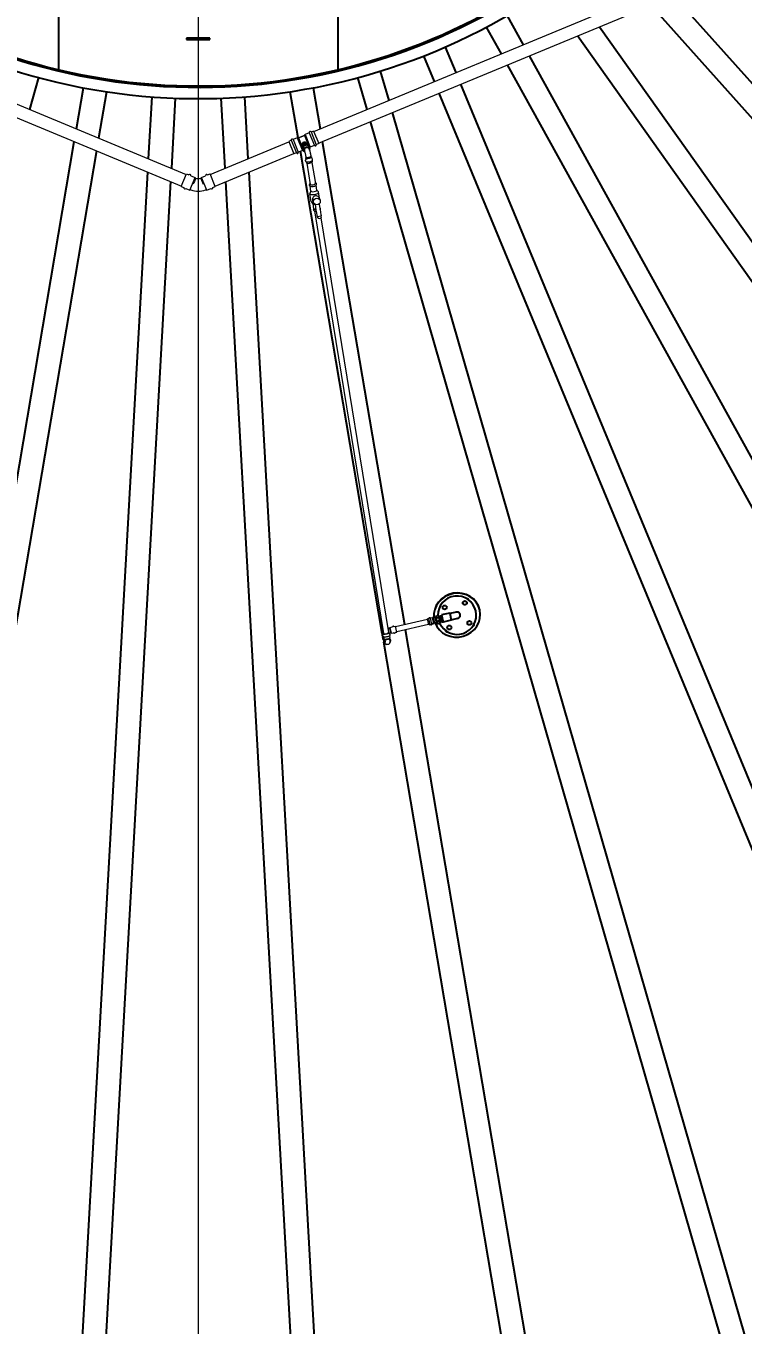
# Model space of a CAD drawing. Header units: millimetres. Extents: x 0 to 118900, y 0 to 84100.
# Drawn here: x 24197 to 27280, y 10850 to 16437 of the extents above; entities that cross this region are included whole.
import ezdxf

# ---------------------------------------------------------------- set-up
doc = ezdxf.new("R2010")
doc.units = ezdxf.units.MM
doc.header["$LTSCALE"] = 100
doc.linetypes.add('CHAIN', pattern=[0.3543, 0.2362, -0.0295, 0.0591, -0.0295])
doc.layers.add('4003-AREA-04.1_F-Foundation', color=7, linetype='Continuous', lineweight=25, true_color=0xadadad)
doc.layers.add('P_Anti-Foam (AF)', color=6, linetype='Continuous', lineweight=18, true_color=0xff00ff)
for name, color, linetype, lineweight in [('4003-AREA-04.1_T-Tank', 7, 'Continuous', 25), ('Center Mark', 7, 'Continuous', 18), ('Dimension', 7, 'Continuous', 18), ('Visible', 7, 'Continuous', 25)]:
    doc.layers.add(name, color=color, linetype=linetype, lineweight=lineweight)
doc.styles.add('Title', font='arial.ttf')
doc.dimstyles.new('Default - Method 2b', dxfattribs={"dimscale": 100, "dimtxt": 3, "dimasz": 2.5, "dimexe": 3, "dimexo": 0.5, "dimgap": 0.7, "dimtad": 0, "dimtoh": 1, "dimdec": 1, "dimrnd": 1e-08, "dimtxsty": 'Title', "dimcen": 0.09, "dimdle": 10, "dimclrd": 256, "dimclre": 256, "dimclrt": 7, "dimadec": 0, "dimazin": 2, "dimtfac": 0.833333, "dimtdec": 1, "dimtmove": 0, "dimatfit": 3, "dimfxl": 1, "dimtolj": 1, "dimlwd": -1, "dimlwe": -1, "dimarcsym": 0})

# ---------------------------------------------------------------- blocks, each defined once
blk = doc.blocks.new('*D26')
at = {"layer": 'Defpoints', "color": 0, "transparency": 16777216}
for p in [(24937.9, 18779.6), (55187.9, 18779.6), (55187.9, 4279.6)]:
    blk.add_point(p, dxfattribs=at)
at = {"layer": 'Dimension', "transparency": 16777216}
for p, q in [((24937.9, 18729.6), (24937.9, 3979.6)), ((55187.9, 18729.6), (55187.9, 3979.6)), ((25187.9, 4279.6), (54937.9, 4279.6))]:
    blk.add_line(p, q, dxfattribs=at)
for points in [[(25187.9, 4321.3), (25187.9, 4237.9), (24937.9, 4279.6)], [(54937.9, 4321.3), (54937.9, 4237.9), (55187.9, 4279.6)]]:
    blk.add_solid(points, dxfattribs=at)
at = {"layer": 'Dimension', "color": 7, "transparency": 16777216, "insert": (39499, 4349.6), "char_height": 300, "attachment_point": 7, "style": 'Title'}
blk.add_mtext('\\A1;30250', dxfattribs=at)

msp = doc.modelspace()

# ---------------------------------------------------------------- linework, layer by layer
at = {"layer": '4003-AREA-04.1_F-Foundation'}
msp.add_circle((24937.91, 18779.59), 12250, dxfattribs=at)
at = {"layer": '4003-AREA-04.1_T-Tank'}
msp.add_circle((24937.91, 18779.59), 11950, dxfattribs=at)
at = {"layer": 'Center Mark', "linetype": 'CHAIN', "ltscale": 23.990969}
msp.add_line((24937.91, 31825.59), (24937.91, 5733.59), dxfattribs=at)
at = {"layer": 'P_Anti-Foam (AF)'}
for p, q in [((22867.12, 16635.87), (24886.34, 15799.48)), ((25434.72, 15983.9), (27008.71, 16635.87)), ((22846.45, 16585.98), (24865.68, 15749.59)), ((25455.38, 15934.01), (27029.37, 16585.98)), ((25422.74, 15981.97), (25445.55, 15926.91)), ((25433.83, 15986.03), (25423.4, 15981.7)), ((25433.83, 15986.03), (25456.26, 15931.89)), ((24989.48, 15799.48), (25327.55, 15939.51)), ((25337.1, 15945.96), (25326.66, 15941.64)), ((25326.66, 15941.64), (25349.09, 15887.5)), ((25337.38, 15946.61), (25360.18, 15891.55)), ((25345.32, 15949.9), (25368.13, 15894.84)), ((25363.62, 15956.94), (25345.97, 15949.63)), ((25363.62, 15956.94), (25386.05, 15902.8)), ((25368.2, 15956.35), (25363.62, 15956.94)), ((25394.06, 15967.06), (25368.2, 15956.35)), ((25368.2, 15956.35), (25394.06, 15967.06)), ((25368.2, 15956.35), (25383.18, 15920.17)), ((25394.06, 15967.06), (25396.88, 15970.72)), ((25394.06, 15967.06), (25409.05, 15930.89)), ((25414.53, 15978.03), (25396.88, 15970.72)), ((25396.88, 15970.72), (25419.31, 15916.58)), ((25414.8, 15978.68), (25437.6, 15923.62)), ((25456.26, 15931.89), (25445.82, 15927.56)), ((25010.14, 15749.59), (25348.21, 15889.62)), ((25359.53, 15891.82), (25349.09, 15887.5)), ((25386.05, 15902.8), (25368.4, 15895.49)), ((25387.64, 15904.88), (25386.05, 15902.8)), ((25387.45, 15913), (25387.52, 15912.83)), ((25391.39, 15903.49), (25392.59, 15900.58)), ((25399.13, 15871.02), (25400.53, 15862.46)), ((25400.33, 15874.74), (25399.23, 15871.86)), ((25411.1, 15922.8), (25411.17, 15922.63)), ((25415.04, 15913.28), (25416.25, 15910.38)), ((25416.71, 15916.92), (25419.31, 15916.58)), ((25436.95, 15923.89), (25419.31, 15916.58)), ((25422.03, 15878.34), (25424.04, 15875.9)), ((25424.4, 15875.14), (25425.8, 15866.58)), ((25401.88, 15854.15), (25402.62, 15849.62)), ((25404.75, 15847.75), (25419.66, 15756.28)), ((25426.46, 15851.29), (25441.38, 15759.82)), ((25427.15, 15858.27), (25427.89, 15853.74)), ((24864.8, 15747.46), (24887.22, 15801.6)), ((24887.22, 15801.6), (24897.66, 15797.28)), ((24901.75, 15732.16), (24924.18, 15786.3)), ((24906.53, 15793.61), (24924.18, 15786.3)), ((24926.66, 15782.96), (24924.18, 15786.3)), ((24949.16, 15782.96), (24951.64, 15786.3)), ((24951.64, 15786.3), (24969.29, 15793.61)), ((24974.07, 15732.16), (24951.64, 15786.3)), ((24978.16, 15797.28), (24988.6, 15801.6)), ((25011.02, 15747.46), (24988.6, 15801.6)), ((24864.8, 15747.46), (24875.24, 15743.14)), ((24884.11, 15739.47), (24901.75, 15732.16)), ((24906.36, 15732.83), (24901.75, 15732.16)), ((24969.47, 15732.83), (24974.07, 15732.16)), ((24974.07, 15732.16), (24991.71, 15739.47)), ((25000.58, 15743.14), (25011.02, 15747.46)), ((25419.84, 15748.5), (25417.16, 15750.58)), ((25423.51, 15682.98), (25418.03, 15716.56)), ((25422.56, 15728.25), (25418.22, 15717.91)), ((25422.63, 15727.82), (25419.18, 15749.02)), ((25443.68, 15752.39), (25445.56, 15755.21)), ((25447.6, 15731.89), (25444.15, 15753.09)), ((25447.53, 15732.32), (25454.93, 15723.9)), ((25460.73, 15690.83), (25455.54, 15722.68)), ((25431.85, 15672.96), (25424.11, 15681.76)), ((25429.66, 15687.45), (25433.87, 15677.27)), ((25435, 15651.94), (25431.51, 15673.34)), ((25434.9, 15652.57), (25433.48, 15650.45)), ((25457.37, 15698.93), (25461.59, 15688.75)), ((25460.24, 15656.36), (25461.89, 15655.08)), ((25438.2, 15642.57), (25734.26, 13826.63)), ((25451.07, 15616.73), (25451.53, 15613.94)), ((25465.62, 15620.46), (25451.9, 15617.85)), ((25457.19, 15610.22), (25463.06, 15611.34)), ((25465.41, 15612.42), (25755.97, 13830.17)), ((25467.2, 15616.92), (25466.75, 15619.71)), ((25779.59, 13856.23), (25785.73, 13857.63)), ((25791.43, 13832.68), (25785.73, 13857.63)), ((25786.13, 13855.88), (25923.51, 13887.24)), ((25791.02, 13834.43), (25928.4, 13865.79)), ((25929.25, 13890.4), (25923.11, 13889)), ((25928.8, 13864.04), (25923.11, 13889)), ((25934.95, 13865.44), (25929.25, 13890.4)), ((25934.95, 13865.44), (25935.92, 13864.39)), ((25936.56, 13892.07), (25935.58, 13893.12)), ((25945.79, 13894.17), (25936.56, 13892.07)), ((25942.26, 13867.11), (25936.56, 13892.07)), ((25942.26, 13867.11), (25941.84, 13865.74)), ((25951.49, 13869.22), (25945.79, 13894.17)), ((25949.95, 13893.28), (25955.77, 13894.61)), ((25954.85, 13871.83), (25949.95, 13893.28)), ((25954.85, 13871.83), (25951.49, 13869.22)), ((25954.85, 13871.83), (25960.66, 13873.16)), ((25955.77, 13894.61), (25960.66, 13873.16)), ((25957.68, 13894.02), (25955.77, 13894.61)), ((25970.09, 13903.64), (25957.55, 13900.78)), ((25957.68, 13894.02), (25959.02, 13894.32)), ((25957.68, 13894.02), (25962.13, 13874.52)), ((25962.13, 13874.52), (25960.66, 13873.16)), ((25962.13, 13874.52), (25963.47, 13874.82)), ((25964.95, 13868.37), (25977.49, 13871.23)), ((25971.24, 13901.47), (25970.09, 13903.63)), ((25975.14, 13902.36), (25971.24, 13901.47)), ((25971.24, 13901.47), (25977.58, 13873.69)), ((25975.14, 13902.36), (25981.48, 13874.58)), ((25976.13, 13901.53), (25975.37, 13901.36)), ((25982.01, 13875.75), (25976.13, 13901.53)), ((25977.71, 13900.54), (25976.13, 13901.53)), ((25977.58, 13873.69), (25977.49, 13871.24)), ((25981.48, 13874.58), (25977.58, 13873.69)), ((25979.66, 13900.98), (25977.71, 13900.54)), ((25983, 13877.33), (25977.71, 13900.54)), ((25978.97, 13904), (25983.84, 13905.12)), ((25982.01, 13875.75), (25981.25, 13875.58)), ((25983, 13877.33), (25982.01, 13875.75)), ((25984.95, 13877.78), (25983, 13877.33)), ((25984.4, 13903.57), (25984.2, 13903.53)), ((25985.64, 13874.76), (25990.52, 13875.87)), ((25990.35, 13877.5), (25990.16, 13877.45)), ((25732.48, 13826.34), (25733.44, 13820.48)), ((25734.79, 13812.17), (25735.97, 13804.95)), ((25738.61, 13801.4), (25736.33, 13804.18)), ((25757.75, 13830.46), (25758.7, 13824.6)), ((25759.85, 13804.85), (25761.14, 13808.23)), ((25760.06, 13816.29), (25761.24, 13809.07)), ((25760.33, 13849.92), (25763.3, 13852.51)), ((25763.3, 13852.51), (25772.27, 13854.56)), ((25769, 13827.56), (25763.3, 13852.51)), ((25765.49, 13828.52), (25769, 13827.56)), ((25769, 13827.56), (25777.97, 13829.6)), ((25785.28, 13831.27), (25791.43, 13832.68)), ((25738.13, 13788.45), (25737.45, 13791.45)), ((25763.09, 13794.15), (25762.4, 13797.15))]:
    msp.add_line(p, q, dxfattribs=at)
for centre, radius, start, end in [((25419.16, 15979.39), 4.42, 35.83332, 189.16668), ((25423.2, 15982.16), 0.5, 202.5, 292.5), ((25336.91, 15946.42), 0.5, 292.5, 22.5), ((25341.74, 15947.32), 4.42, 35.83332, 189.16668), ((25345.78, 15950.1), 0.5, 202.5, 292.5), ((25414.33, 15978.49), 0.5, 292.5, 22.5), ((25441.19, 15926.21), 4.42, 215.83332, 9.16668), ((25446.01, 15927.1), 0.5, 112.5, 202.5), ((25359.72, 15891.36), 0.5, 22.5, 112.5), ((25363.77, 15894.14), 4.42, 215.83332, 9.16668), ((25368.59, 15895.03), 0.5, 112.5, 202.5), ((25437.14, 15923.43), 0.5, 22.5, 112.5), ((24897.76, 15797.51), 0.25, 247.5, 325.68772), ((24901.81, 15794.75), 4.65, 349.31228, 145.68772), ((24906.63, 15793.84), 0.25, 169.31228, 247.5), ((24937.91, 15819.45), 38.18, 252.87018, 287.12982), ((24969.19, 15793.84), 0.25, 292.5, 10.68772), ((24974.01, 15794.75), 4.65, 34.31228, 190.68772), ((24978.06, 15797.51), 0.25, 214.31228, 292.5), ((24875.14, 15742.91), 0.25, 349.31228, 67.5), ((24879.96, 15742), 4.65, 169.31228, 325.68772), ((24884.01, 15739.24), 0.25, 67.5, 145.68772), ((24937.91, 15819.25), 92, 249.94096, 290.05904), ((24991.81, 15739.24), 0.25, 34.31228, 112.5), ((24995.86, 15742), 4.65, 214.31228, 10.68772), ((25000.68, 15742.91), 0.25, 112.5, 190.68772), ((25776.06, 13854.82), 3.59, 25.54022, 180.17945), ((25933.01, 13890.75), 3.5, 42.76409, 162.95558), ((25938.49, 13866.76), 3.5, 222.76409, 342.95558), ((25772.22, 13854.81), 0.25, 282.85983, 0.17945), ((25778.03, 13829.36), 0.25, 25.54022, 102.85983), ((25781.49, 13831.02), 3.59, 205.54022, 0.17945), ((25779.53, 13856.47), 0.25, 205.54022, 282.85983), ((25785.34, 13831.03), 0.25, 102.85983, 180.17945)]:
    msp.add_arc(centre, radius, start, end, dxfattribs=at)
for centre, major_axis, ratio, start_param, end_param in [((25397.09, 15923.17), (-11.83, -4.9), 0.9396926, 3.7341722, 5.6906057), ((25399.21, 15918.06), (12.29, 5.09), 0.9396926, 6.2040705, 9.5038928), ((25400.1, 15915.91), (11.83, 4.9), 0.9396926, 0.1899952, 2.9515974), ((25400.1, 15915.91), (-10.16, -4.21), 0.9396926, 3.6639041, 5.7608739), ((25401.41, 15912.75), (-11.83, -4.9), 0.9396926, 4.13268, 5.2920979), ((25404.42, 15905.48), (11.83, 4.9), 0.9396926, 5.6662951, 9.8753169), ((25411.77, 15873.08), (12.63, 2.06), 0.3339547, 2.9503093, 6.4744687), ((25415.26, 15851.68), (12.63, 2.06), 0.3339547, 3.1415927, 6.2831853), ((25430.42, 15758.65), (-11, -1.79), 0.3339547, 6.1189709, 9.5889924), ((25436.78, 15719.62), (-18.75, -3.06), 0.3339547, 6.0771789, 9.6307843), ((25431.56, 15751.69), (-12.49, -2.04), 0.3339547, 0.3018519, 2.8397408), ((25435.12, 15729.85), (-12.49, -2.04), 0.3339547, 0, 3.1415927), ((25443.51, 15693.19), (13.86, 5.74), 0.9396926, 0, 3.1415927), ((25442.26, 15686.04), (-18.75, -3.06), 0.3339547, 0, 1.0075925), ((25443.93, 15675.81), (-12.49, -2.04), 0.3339547, 0.2060064, 1.1067591), ((25447.49, 15653.97), (-12.49, -2.04), 0.3339547, 0, 1.3159018), ((25454.37, 15623.89), (-4.92, -0.9), 0.0806422, 6.2817787, 6.3573326), ((25452.05, 15616.92), (-0.924, -0.383), 0.9396926, 4.4947878, 6.0655841), ((25456.43, 15614.87), (-4.62, -1.91), 0.9396926, 6.0655841, 7.6363804), ((25462.31, 15615.99), (4.62, 1.91), 0.9396926, 4.4947878, 6.0655841), ((25465.77, 15619.53), (0.924, 0.383), 0.9396926, 6.0655841, 7.6363804), ((25745.11, 13828.4), (12.63, 2.06), 0.3339547, 2.6048425, 6.8199355), ((25744.45, 13818.27), (12.48, 2.85), 0.9423811, 2.4761428, 2.7305809), ((25745.11, 13828.4), (10.86, 1.77), 0.3339547, 3.1415927, 6.2831853), ((25748.6, 13807.01), (12.63, 2.06), 0.3339547, 3.1415927, 6.2831853), ((25750.61, 13791.3), (-12.48, -2.85), 0.9423811, 5.6153378, 7.3614738), ((25750.61, 13791.3), (12.48, 2.85), 0.9423811, 5.2723781, 6.6808889)]:
    msp.add_ellipse(centre, major_axis=major_axis, ratio=ratio, start_param=start_param, end_param=end_param, dxfattribs=at)
msp.add_ellipse((25447.73, 15683.01), major_axis=(13.86, 5.74), ratio=0.9396926, dxfattribs=at)
for points, knots in [([(25414.47, 15920.01), (25414.46, 15920.46), (25414.43, 15920.91), (25414.18, 15922.94), (25413.72, 15924.49), (25412.33, 15927.35), (25411.39, 15928.66), (25409.14, 15930.93), (25407.82, 15931.88), (25404.91, 15933.33), (25403.32, 15933.83), (25400.04, 15934.32), (25398.34, 15934.3), (25395.01, 15933.76), (25393.38, 15933.22), (25390.35, 15931.68), (25388.96, 15930.68), (25386.55, 15928.31), (25385.54, 15926.94), (25384.02, 15923.98), (25383.5, 15922.39), (25383.02, 15919.17), (25383.04, 15917.53), (25383.51, 15914.95), (25383.8, 15913.97), (25384.19, 15913.04)], [2.7972061, 2.7972061, 2.7972061, 2.7972061, 2.8852242, 2.8852242, 3.1985815, 3.1985815, 3.5108009, 3.5108009, 3.8253508, 3.8253508, 4.1443835, 4.1443835, 4.4678943, 4.4678943, 4.7942664, 4.7942664, 5.1212321, 5.1212321, 5.4464165, 5.4464165, 5.7677294, 5.7677294, 6.0842324, 6.0842324, 6.2831853, 6.2831853, 6.2831853, 6.2831853]), ([(25384.52, 15924.91), (25384.21, 15925.91), (25384.05, 15927.01), (25384.06, 15929.58), (25384.36, 15931.07), (25385.37, 15933.67), (25386.16, 15934.97), (25388.19, 15937.13), (25389.44, 15937.98), (25390.73, 15938.52)], [5.1353775, 5.1353775, 5.1353775, 5.1353775, 5.4560175, 5.4560175, 5.8754988, 5.8754988, 6.2954402, 6.2954402, 6.7153816, 6.7153816, 6.7153816, 6.7153816]), ([(25416.79, 15903.3), (25416.84, 15903.39), (25416.88, 15903.48), (25417.64, 15905.06), (25418.11, 15906.66), (25418.51, 15909.9), (25418.44, 15911.53), (25417.77, 15914.67), (25417.18, 15916.17), (25415.54, 15918.89), (25414.49, 15920.12), (25412.03, 15922.19), (25410.63, 15923.03), (25407.59, 15924.24), (25405.96, 15924.6), (25402.63, 15924.82), (25400.93, 15924.67), (25397.65, 15923.85), (25396.06, 15923.18), (25393.17, 15921.4), (25391.86, 15920.29), (25389.67, 15917.73), (25388.79, 15916.28), (25387.53, 15913.21), (25387.16, 15911.6), (25386.96, 15908.35), (25387.13, 15906.73), (25387.98, 15903.65), (25388.66, 15902.19), (25390.47, 15899.57), (25391.59, 15898.4), (25393.81, 15896.74), (25394.84, 15896.15), (25395.92, 15895.68)], [0.9599267, 0.9599267, 0.9599267, 0.9599267, 0.979497, 0.979497, 1.3004534, 1.3004534, 1.6163251, 1.6163251, 1.9286085, 1.9286085, 2.2406989, 2.2406989, 2.5560487, 2.5560487, 2.8763589, 2.8763589, 3.2010986, 3.2010986, 3.5282871, 3.5282871, 3.8554325, 3.8554325, 4.1800214, 4.1800214, 4.5000508, 4.5000508, 4.815084, 4.815084, 5.127048, 5.127048, 5.4395084, 5.4395084, 5.6691148, 5.6691148, 5.6691148, 5.6691148]), ([(25390.73, 15938.52), (25392.03, 15939.06), (25393.51, 15939.34), (25396.48, 15939.25), (25397.95, 15938.88), (25400.52, 15937.76), (25401.78, 15936.92), (25403.6, 15935.11), (25404.26, 15934.22), (25404.75, 15933.3)], [0, 0, 0, 0, 0.4199414, 0.4199414, 0.8398828, 0.8398828, 1.2593641, 1.2593641, 1.5800041, 1.5800041, 1.5800041, 1.5800041]), ([(25384.19, 15913.04), (25384.8, 15911.57), (25385.65, 15910.2), (25386.81, 15908.89), (25386.92, 15908.77), (25387.04, 15908.65)], [0, 0, 0, 0, 0.31215796, 0.31215796, 0.34438651, 0.34438651, 0.34438651, 0.34438651]), ([(25403.26, 15914.37), (25402.23, 15914.17), (25401.22, 15913.84), (25399.35, 15912.92), (25398.49, 15912.35), (25396.64, 15910.73), (25395.75, 15909.59), (25394.48, 15907.07), (25394.1, 15905.72), (25393.93, 15903.06), (25394.1, 15901.79), (25394.51, 15900.58)], [-6.9461174, -6.9461174, -6.9461174, -6.9461174, -6.6294511, -6.6294511, -6.3206085, -6.3206085, -5.8835873, -5.8835873, -5.44564, -5.44564, -5.0335292, -5.0335292, -5.0335292, -5.0335292]), ([(25394.51, 15900.58), (25394.69, 15900.06), (25394.93, 15899.29), (25395.54, 15897.17), (25395.93, 15895.7), (25396.75, 15892.36), (25397.18, 15890.5), (25398.05, 15886.55), (25398.49, 15884.45), (25399.34, 15880.19), (25399.75, 15878.02), (25400.21, 15875.41), (25400.3, 15874.93), (25400.38, 15874.45)], [3.2774355, 3.2774355, 3.2774355, 3.2774355, 3.4787619, 3.4787619, 3.7392995, 3.7392995, 3.9998371, 3.9998371, 4.2603747, 4.2603747, 4.5209123, 4.5209123, 4.5801236, 4.5801236, 4.5801236, 4.5801236]), ([(25394.51, 15900.58), (25394.68, 15900.09), (25394.9, 15899.39), (25395.49, 15897.36), (25395.87, 15895.9), (25396.75, 15892.37), (25397.24, 15890.26), (25398.25, 15885.64), (25398.76, 15883.14), (25399.65, 15878.55), (25400.03, 15876.48), (25400.38, 15874.45)], [5.1896978, 5.1896978, 5.1896978, 5.1896978, 5.3785153, 5.3785153, 5.6404307, 5.6404307, 5.9352015, 5.9352015, 6.2419484, 6.2419484, 6.4923858, 6.4923858, 6.4923858, 6.4923858]), ([(25400.38, 15874.45), (25400.41, 15874.3), (25400.47, 15874.16), (25400.81, 15873.66), (25401.31, 15873.34), (25402.74, 15872.84), (25403.67, 15872.66), (25405.87, 15872.48), (25407.12, 15872.48), (25409.81, 15872.65), (25411.23, 15872.84), (25412.62, 15873.1)], [-1.8195099, -1.8195099, -1.8195099, -1.8195099, -1.667573, -1.667573, -1.258917, -1.258917, -0.8459736, -0.8459736, -0.4266473, -0.4266473, 0, 0, 0, 0]), ([(25415.26, 15907.89), (25414.96, 15908.76), (25414.54, 15909.57), (25413.26, 15911.36), (25412.31, 15912.26), (25410.07, 15913.66), (25408.79, 15914.15), (25406.08, 15914.64), (25404.66, 15914.64), (25403.26, 15914.37)], [-1.5546645, -1.5546645, -1.5546645, -1.5546645, -1.258917, -1.258917, -0.8459736, -0.8459736, -0.4266473, -0.4266473, 0, 0, 0, 0]), ([(25412.62, 15873.1), (25413.66, 15873.3), (25414.66, 15873.54), (25416.55, 15874.08), (25417.42, 15874.38), (25419.3, 15875.16), (25420.21, 15875.65), (25421.53, 15876.65), (25421.94, 15877.14), (25422.1, 15877.77), (25422.11, 15877.92), (25422.08, 15878.07)], [-6.9461174, -6.9461174, -6.9461174, -6.9461174, -6.6294511, -6.6294511, -6.3206085, -6.3206085, -5.8835873, -5.8835873, -5.44564, -5.44564, -5.294599, -5.294599, -5.294599, -5.294599]), ([(25415.26, 15907.89), (25415.71, 15906.58), (25416.15, 15905.15), (25417.05, 15901.89), (25417.51, 15900.08), (25418.46, 15896.14), (25418.94, 15894.03), (25419.89, 15889.61), (25420.36, 15887.31), (25421.26, 15882.68), (25421.69, 15880.35), (25422.08, 15878.07)], [3.2647639, 3.2647639, 3.2647639, 3.2647639, 3.5290226, 3.5290226, 3.7932812, 3.7932812, 4.0575399, 4.0575399, 4.3217985, 4.3217985, 4.5860572, 4.5860572, 4.5860572, 4.5860572]), ([(25415.26, 15907.89), (25415.59, 15906.95), (25415.9, 15905.94), (25416.76, 15903.02), (25417.3, 15900.93), (25418.42, 15896.32), (25419, 15893.8), (25420.12, 15888.51), (25420.67, 15885.74), (25421.5, 15881.34), (25421.8, 15879.69), (25422.08, 15878.07)], [5.1770262, 5.1770262, 5.1770262, 5.1770262, 5.3680142, 5.3680142, 5.6821735, 5.6821735, 5.9963327, 5.9963327, 6.310492, 6.310492, 6.4983194, 6.4983194, 6.4983194, 6.4983194]), ([(25400.31, 15863.79), (25399.95, 15863.47), (25399.61, 15863.11), (25398.98, 15862.29), (25398.69, 15861.82), (25398.18, 15860.55), (25398.01, 15859.67), (25398.17, 15858.11), (25398.38, 15857.46), (25399.02, 15856.28), (25399.45, 15855.78), (25400.55, 15854.8), (25401.25, 15854.41), (25403.25, 15853.56), (25404.63, 15853.27), (25407.62, 15852.94), (25409.22, 15852.92), (25412.42, 15853.1), (25414, 15853.28), (25417.08, 15853.83), (25418.58, 15854.19), (25421.45, 15855.07), (25422.8, 15855.6), (25425.36, 15856.87), (25426.53, 15857.61), (25427.97, 15859.07), (25428.38, 15859.59), (25428.92, 15860.59), (25429.1, 15861.01), (25429.4, 15862.17), (25429.45, 15862.98), (25429.23, 15864.07), (25429.13, 15864.38), (25429.01, 15864.68)], [2.5868222, 2.5868222, 2.5868222, 2.5868222, 2.7228737, 2.7228737, 2.8612484, 2.8612484, 3.0433357, 3.0433357, 3.1789955, 3.1789955, 3.3291031, 3.3291031, 3.5484155, 3.5484155, 3.9397446, 3.9397446, 4.3250517, 4.3250517, 4.6782036, 4.6782036, 5.0258, 5.0258, 5.3828103, 5.3828103, 5.7763542, 5.7763542, 5.9524956, 5.9524956, 6.0576753, 6.0576753, 6.2171583, 6.2171583, 6.2831853, 6.2831853, 6.2831853, 6.2831853]), ([(25429.01, 15864.68), (25428.75, 15865.31), (25428.37, 15865.85), (25427.42, 15866.87), (25426.81, 15867.28), (25426, 15867.72), (25425.79, 15867.82), (25425.58, 15867.91)], [0, 0, 0, 0, 0.14198922, 0.14198922, 0.3335878, 0.3335878, 0.39793909, 0.39793909, 0.39793909, 0.39793909]), ([(24926.66, 15782.96), (24926.66, 15782.96), (24926.66, 15782.95), (24926.63, 15782.88), (24926.57, 15782.73), (24926.26, 15781.93), (24925.86, 15780.94), (24924.63, 15777.86), (24923.74, 15775.63), (24921.68, 15770.5), (24920.55, 15767.69), (24918.44, 15762.46), (24917.51, 15760.16), (24916.57, 15757.86)], [-8.5111604, -8.5111604, -8.5111604, -8.5111604, -8.39109, -8.39109, -7.98249, -7.98249, -7.0831107, -7.0831107, -6.0113604, -6.0113604, -5.0042693, -5.0042693, -4.2550366, -4.2550366, -4.2550366, -4.2550366]), ([(24959.25, 15757.86), (24959.11, 15758.21), (24958.96, 15758.56), (24957.49, 15762.19), (24956.19, 15765.41), (24953.79, 15771.35), (24952.72, 15774.02), (24950.95, 15778.45), (24950.26, 15780.18), (24949.38, 15782.41), (24949.16, 15782.96), (24949.16, 15782.96)], [-12.7734961, -12.7734961, -12.7734961, -12.7734961, -12.6590182, -12.6590182, -11.597637, -11.597637, -10.541818, -10.541818, -9.494712, -9.494712, -8.5149611, -8.5149611, -8.5149611, -8.5149611]), ([(25419.13, 15759.55), (25417.94, 15758.83), (25416.92, 15758.04), (25415.89, 15756.52), (25415.65, 15756.08), (25415.27, 15754.89), (25415.2, 15754.09), (25415.49, 15752.71), (25415.76, 15752.14), (25416.41, 15751.23), (25416.78, 15750.87), (25417.16, 15750.58)], [8.65451585, 8.65451585, 8.65451585, 8.65451585, 9.03978041, 9.03978041, 9.17659902, 9.17659902, 9.36185648, 9.36185648, 9.51023586, 9.51023586, 9.64821413, 9.64821413, 9.64821413, 9.64821413]), ([(25445.56, 15755.21), (25445.83, 15755.6), (25446.05, 15756.04), (25446.43, 15757.22), (25446.49, 15758.03), (25446.19, 15759.4), (25445.92, 15759.97), (25445.17, 15761.01), (25444.66, 15761.45), (25443.25, 15762.38), (25442.28, 15762.74), (25441.09, 15763.04), (25440.97, 15763.07), (25440.84, 15763.09)], [5.90291775, 5.90291775, 5.90291775, 5.90291775, 6.03785417, 6.03785417, 6.22183189, 6.22183189, 6.37027451, 6.37027451, 6.55362728, 6.55362728, 6.86146978, 6.86146978, 6.89661603, 6.89661603, 6.89661603, 6.89661603]), ([(25433.48, 15650.45), (25433.22, 15650.06), (25432.99, 15649.62), (25432.62, 15648.43), (25432.55, 15647.63), (25432.85, 15646.26), (25433.12, 15645.69), (25433.88, 15644.65), (25434.38, 15644.21), (25435.8, 15643.28), (25436.77, 15642.92), (25439.21, 15642.31), (25440.75, 15642.13), (25443.64, 15642.05), (25444.92, 15642.1), (25446.23, 15642.21)], [2.7613251, 2.7613251, 2.7613251, 2.7613251, 2.8962615, 2.8962615, 3.0802392, 3.0802392, 3.2286819, 3.2286819, 3.4120346, 3.4120346, 3.7198771, 3.7198771, 4.1164611, 4.1164611, 4.4061037, 4.4061037, 4.4061037, 4.4061037]), ([(25461.76, 15647.46), (25462.18, 15647.84), (25462.56, 15648.26), (25463.15, 15649.14), (25463.39, 15649.58), (25463.77, 15650.77), (25463.84, 15651.57), (25463.55, 15652.95), (25463.28, 15653.52), (25462.63, 15654.43), (25462.27, 15654.79), (25461.89, 15655.08)], [5.73209601, 5.73209601, 5.73209601, 5.73209601, 5.89818776, 5.89818776, 6.03500637, 6.03500637, 6.22026383, 6.22026383, 6.3686432, 6.3686432, 6.50662147, 6.50662147, 6.50662147, 6.50662147]), ([(25451.72, 15613.18), (25451.4, 15614.09), (25451.1, 15615.19), (25450.65, 15617.07), (25450.52, 15617.65), (25450.18, 15619.18), (25449.97, 15620.2), (25449.67, 15621.8), (25449.56, 15622.4), (25449.46, 15622.99)], [0, 0, 0, 0, 0.4859663, 0.4859663, 0.679634, 0.679634, 0.9866771, 0.9866771, 1.1689054, 1.1689054, 1.1689054, 1.1689054]), ([(25465.42, 15625.74), (25465.51, 15625.19), (25465.61, 15624.61), (25465.83, 15623.49), (25465.95, 15622.94), (25466.17, 15621.91), (25466.29, 15621.42), (25466.5, 15620.59), (25466.6, 15620.22), (25466.7, 15619.91), (25466.71, 15619.88), (25466.72, 15619.84)], [0.00000208, 0.00000208, 0.00000208, 0.00000208, 0.17259732, 0.17259732, 0.34245963, 0.34245963, 0.51221883, 0.51221883, 0.67983826, 0.67983826, 0.70252926, 0.70252926, 0.70252926, 0.70252926]), ([(25735.38, 13808.54), (25734.41, 13809.1), (25733.49, 13809.77), (25731.47, 13811.64), (25730.45, 13812.94), (25728.92, 13815.77), (25728.39, 13817.31), (25727.87, 13820.46), (25727.88, 13822.07), (25728.4, 13825.24), (25728.93, 13826.78), (25730.46, 13829.66), (25731.46, 13830.98), (25732.85, 13832.32), (25733.06, 13832.51), (25733.27, 13832.69)], [2.3483716, 2.3483716, 2.3483716, 2.3483716, 2.5679816, 2.5679816, 2.8852823, 2.8852823, 3.1985726, 3.1985726, 3.5107293, 3.5107293, 3.8252105, 3.8252105, 4.1441954, 4.1441954, 4.1981516, 4.1981516, 4.1981516, 4.1981516]), ([(25758.49, 13825.94), (25759.04, 13825.69), (25759.58, 13825.4), (25760.49, 13824.71), (25760.86, 13824.36), (25761.66, 13823.33), (25762.05, 13822.57), (25762.34, 13821.07), (25762.32, 13820.39), (25762.05, 13819.08), (25761.78, 13818.48), (25760.99, 13817.19), (25760.42, 13816.59), (25758.71, 13815.14), (25757.44, 13814.43), (25754.63, 13813.19), (25753.11, 13812.67), (25750.02, 13811.86), (25748.46, 13811.55), (25745.37, 13811.13), (25743.84, 13811.01), (25740.85, 13810.97), (25739.41, 13811.05), (25736.6, 13811.5), (25735.25, 13811.85), (25733.47, 13812.87), (25732.97, 13813.22), (25731.93, 13814.28), (25731.4, 13815.08), (25730.98, 13816.67), (25730.94, 13817.37), (25731.12, 13818.69), (25731.35, 13819.31), (25732.03, 13820.59), (25732.53, 13821.17), (25733.12, 13821.73), (25733.17, 13821.77), (25733.22, 13821.82)], [1.1154505, 1.1154505, 1.1154505, 1.1154505, 1.2858731, 1.2858731, 1.4101553, 1.4101553, 1.582926, 1.582926, 1.7182421, 1.7182421, 1.8712608, 1.8712608, 2.0999769, 2.0999769, 2.5027006, 2.5027006, 2.8833497, 2.8833497, 3.2354051, 3.2354051, 3.5831872, 3.5831872, 3.9418424, 3.9418424, 4.3403439, 4.3403439, 4.5016704, 4.5016704, 4.6995906, 4.6995906, 4.8360696, 4.8360696, 4.9829493, 4.9829493, 5.1915886, 5.1915886, 5.2097527, 5.2097527, 5.2097527, 5.2097527]), ([(25736.63, 13803.82), (25736.12, 13803.09), (25735.67, 13802.31), (25734.6, 13800.03), (25734.15, 13798.44), (25733.79, 13795.22), (25733.88, 13793.6), (25734.59, 13790.48), (25735.2, 13788.99), (25736.88, 13786.26), (25737.94, 13785.04), (25740.06, 13783.28), (25741.02, 13782.64), (25742.04, 13782.12)], [2.3931156, 2.3931156, 2.3931156, 2.3931156, 2.5665327, 2.5665327, 2.8847577, 2.8847577, 3.1986368, 3.1986368, 3.5107324, 3.5107324, 3.8245463, 3.8245463, 4.046827, 4.046827, 4.046827, 4.046827]), ([(25738.3, 13801.78), (25738.38, 13801.33), (25738.45, 13800.88), (25738.58, 13800.01), (25738.65, 13799.58), (25738.78, 13798.74), (25738.85, 13798.33), (25738.97, 13797.53), (25739.03, 13797.14), (25739.15, 13796.36), (25739.21, 13795.97), (25739.32, 13795.2), (25739.38, 13794.83), (25739.48, 13794.12), (25739.53, 13793.78), (25739.62, 13793.13), (25739.67, 13792.83), (25739.75, 13792.25), (25739.78, 13791.98), (25739.85, 13791.47), (25739.88, 13791.23), (25739.94, 13790.79), (25739.96, 13790.59), (25740.01, 13790.24), (25740.02, 13790.09), (25740.06, 13789.76), (25740.07, 13789.62), (25740.07, 13789.6), (25740.07, 13789.6), (25740.07, 13789.6)], [3.29063016, 3.29063016, 3.29063016, 3.29063016, 3.35100404, 3.35100404, 3.41186549, 3.41186549, 3.47275578, 3.47275578, 3.53320963, 3.53320963, 3.59818866, 3.59818866, 3.66383372, 3.66383372, 3.72955346, 3.72955346, 3.79472678, 3.79472678, 3.85947986, 3.85947986, 3.92513618, 3.92513618, 3.9910243, 3.9910243, 4.05624393, 4.05624393, 4.15974381, 4.15974381, 4.16825084, 4.16825084, 4.16825084, 4.16825084]), ([(25749.97, 13800.04), (25748.93, 13799.86), (25747.88, 13799.74), (25745.87, 13799.61), (25744.9, 13799.6), (25742.73, 13799.73), (25741.61, 13799.91), (25739.78, 13800.48), (25739.1, 13800.86), (25738.66, 13801.35), (25738.63, 13801.38), (25738.61, 13801.4)], [-6.9461174, -6.9461174, -6.9461174, -6.9461174, -6.6294511, -6.6294511, -6.3206085, -6.3206085, -5.8835873, -5.8835873, -5.44564, -5.44564, -5.4201975, -5.4201975, -5.4201975, -5.4201975]), ([(25760.02, 13805.3), (25760.1, 13804.83), (25760.17, 13804.37), (25760.31, 13803.46), (25760.38, 13803.01), (25760.52, 13802.14), (25760.59, 13801.71), (25760.71, 13800.87), (25760.78, 13800.46), (25760.9, 13799.64), (25760.96, 13799.23), (25761.09, 13798.42), (25761.14, 13798.02), (25761.25, 13797.27), (25761.31, 13796.9), (25761.41, 13796.2), (25761.46, 13795.86), (25761.54, 13795.22), (25761.59, 13794.91), (25761.67, 13794.31), (25761.7, 13794.03), (25761.77, 13793.49), (25761.8, 13793.23), (25761.86, 13792.75), (25761.89, 13792.52), (25761.96, 13791.85), (25762, 13791.45), (25762.04, 13790.75), (25762.05, 13790.53), (25762.06, 13790.05), (25762.06, 13789.84), (25762.04, 13789.23), (25762.03, 13788.85), (25761.82, 13787.59), (25761.74, 13786.89), (25760.94, 13785.03), (25760.65, 13784.43), (25759.84, 13783.23), (25759.42, 13782.7), (25758.04, 13781.29), (25756.85, 13780.37), (25754.22, 13779.26), (25752.97, 13778.96), (25750.58, 13778.8), (25749.44, 13778.92), (25747.32, 13779.43), (25746.39, 13779.84), (25744.63, 13780.83), (25743.96, 13781.39), (25742.64, 13782.65), (25742.23, 13783.22), (25741.45, 13784.36), (25741.24, 13784.79), (25740.9, 13785.51), (25740.79, 13785.77), (25740.59, 13786.28), (25740.52, 13786.49), (25740.34, 13787.05), (25740.27, 13787.32), (25740.2, 13787.58), (25740.19, 13787.6), (25740.19, 13787.61)], [3.2881682, 3.2881682, 3.2881682, 3.2881682, 3.3492675, 3.3492675, 3.4107885, 3.4107885, 3.4722797, 3.4722797, 3.5332959, 3.5332959, 3.5989719, 3.5989719, 3.6651155, 3.6651155, 3.7311798, 3.7311798, 3.7966428, 3.7966428, 3.8626061, 3.8626061, 3.9288053, 3.9288053, 3.9947355, 3.9947355, 4.0599897, 4.0599897, 4.1916631, 4.1916631, 4.2451111, 4.2451111, 4.2779295, 4.2779295, 4.314277, 4.314277, 4.3412701, 4.3412701, 4.3510624, 4.3510624, 4.3576094, 4.3576094, 4.3671847, 4.3671847, 4.3738751, 4.3738751, 4.3802863, 4.3802863, 4.3877828, 4.3877828, 4.3981856, 4.3981856, 4.4149582, 4.4149582, 4.4403733, 4.4403733, 4.4683929, 4.4683929, 4.5062404, 4.5062404, 4.5830895, 4.5830895, 4.5866835, 4.5866835, 4.5866835, 4.5866835]), ([(25760.02, 13805.3), (25760.23, 13804.01), (25760.42, 13802.79), (25760.68, 13801.09), (25760.76, 13800.56), (25760.92, 13799.54), (25760.99, 13799.04), (25761.13, 13798.09), (25761.2, 13797.63), (25761.33, 13796.75), (25761.39, 13796.34), (25761.5, 13795.54), (25761.55, 13795.16), (25761.65, 13794.44), (25761.7, 13794.1), (25761.78, 13793.45), (25761.82, 13793.15), (25761.88, 13792.58), (25761.91, 13792.31), (25761.99, 13791.53), (25762.04, 13791.13), (25762.06, 13790.11), (25762.06, 13789.89), (25762.04, 13789.27), (25762.03, 13788.88), (25761.83, 13787.63), (25761.75, 13786.94), (25760.97, 13785.11), (25760.69, 13784.51), (25759.89, 13783.31), (25759.48, 13782.77), (25758.11, 13781.35), (25756.93, 13780.42), (25754.29, 13779.28), (25753.04, 13778.97), (25750.64, 13778.8), (25749.5, 13778.92), (25747.37, 13779.41), (25746.44, 13779.82), (25744.67, 13780.8), (25744, 13781.36), (25742.66, 13782.61), (25742.25, 13783.19), (25741.46, 13784.34), (25741.25, 13784.77), (25740.9, 13785.49), (25740.8, 13785.75), (25740.6, 13786.27), (25740.53, 13786.48), (25740.34, 13787.04), (25740.27, 13787.3), (25740.2, 13787.57), (25740.19, 13787.59), (25740.19, 13787.61)], [0.487141, 0.487141, 0.487141, 0.487141, 0.6547248, 0.6547248, 0.7329338, 0.7329338, 0.8119835, 0.8119835, 0.8909337, 0.8909337, 0.968884, 0.968884, 1.0475671, 1.0475671, 1.1267054, 1.1267054, 1.2054236, 1.2054236, 1.2830433, 1.2830433, 1.4401229, 1.4401229, 1.4756933, 1.4756933, 1.5127022, 1.5127022, 1.5397271, 1.5397271, 1.5496855, 1.5496855, 1.5563408, 1.5563408, 1.5660253, 1.5660253, 1.5727358, 1.5727358, 1.5791398, 1.5791398, 1.5866041, 1.5866041, 1.5969315, 1.5969315, 1.6135498, 1.6135498, 1.6388684, 1.6388684, 1.6668196, 1.6668196, 1.70435, 1.70435, 1.779837, 1.779837, 1.7856563, 1.7856563, 1.7856563, 1.7856563]), ([(25759.85, 13804.85), (25759.74, 13804.57), (25759.56, 13804.28), (25758.85, 13803.45), (25758.15, 13802.91), (25756.33, 13801.89), (25755.23, 13801.42), (25752.74, 13800.61), (25751.37, 13800.28), (25749.97, 13800.04)], [-1.4803689, -1.4803689, -1.4803689, -1.4803689, -1.258917, -1.258917, -0.8459736, -0.8459736, -0.4266473, -0.4266473, 0, 0, 0, 0]), ([(25753.13, 13847.62), (25753.42, 13847.73), (25753.71, 13847.84), (25756.05, 13848.67), (25758.17, 13849.34), (25760.33, 13849.92)], [4.33554707, 4.33554707, 4.33554707, 4.33554707, 4.36816688, 4.36816688, 4.59497479, 4.59497479, 4.59497479, 4.59497479]), ([(25758.8, 13826.21), (25759.25, 13826.4), (25759.72, 13826.59), (25761.84, 13827.41), (25763.63, 13828), (25765.49, 13828.52)], [4.10883901, 4.10883901, 4.10883901, 4.10883901, 4.18766482, 4.18766482, 4.45156051, 4.45156051, 4.45156051, 4.45156051]), ([(25765.49, 13828.52), (25765.53, 13828.53), (25765.54, 13828.64), (25765.5, 13829.18), (25765.42, 13829.75), (25765.15, 13831.34), (25764.94, 13832.39), (25764.56, 13834.19), (25764.42, 13834.84), (25764.12, 13836.14), (25763.97, 13836.78), (25763.54, 13838.58), (25763.26, 13839.74), (25762.61, 13842.28), (25762.25, 13843.61), (25761.61, 13845.97), (25761.32, 13846.98), (25760.84, 13848.58), (25760.66, 13849.17), (25760.43, 13849.79), (25760.36, 13849.93), (25760.33, 13849.92)], [-4.8290153, -4.8290153, -4.8290153, -4.8290153, -4.5657316, -4.5657316, -4.1536951, -4.1536951, -3.7172624, -3.7172624, -3.4969083, -3.4969083, -3.2902801, -3.2902801, -2.9338438, -2.9338438, -2.4966253, -2.4966253, -2.0768124, -2.0768124, -1.667573, -1.667573, -1.3557295, -1.3557295, -1.3557295, -1.3557295]), ([(25765.22, 13798.15), (25764.97, 13799.72), (25764.45, 13801.25), (25762.94, 13804.07), (25761.95, 13805.35), (25760.7, 13806.52), (25760.62, 13806.6), (25760.54, 13806.67)], [0, 0, 0, 0, 0.31216155, 0.31216155, 0.62542176, 0.62542176, 0.64582935, 0.64582935, 0.64582935, 0.64582935]), ([(25739.89, 13791.14), (25739.8, 13790.06), (25739.87, 13788.98), (25740.14, 13787.82), (25740.16, 13787.71), (25740.19, 13787.61)], [-2.0068331, -2.0068331, -2.0068331, -2.0068331, -1.66757303, -1.66757303, -1.63339112, -1.63339112, -1.63339112, -1.63339112]), ([(25762.31, 13786.75), (25763.16, 13787.86), (25763.85, 13789.08), (25764.96, 13791.88), (25765.32, 13793.49), (25765.44, 13796.12), (25765.39, 13797.14), (25765.22, 13798.15)], [5.49639914, 5.49639914, 5.49639914, 5.49639914, 5.76656685, 5.76656685, 6.08390114, 6.08390114, 6.28318531, 6.28318531, 6.28318531, 6.28318531])]:
    msp.add_open_spline(points, degree=3, knots=knots, dxfattribs=at)
for points in [[(25449.46, 15622.99), (25446.9, 15638.37), (25444.23, 15654.04), (25441.46, 15669.85)], [(25457.41, 15672.62), (25460.18, 15656.8), (25462.86, 15641.13), (25465.42, 15625.74)], [(25758.18, 13827.82), (25758.49, 13827.14), (25758.74, 13826.44), (25758.94, 13825.72)]]:
    msp.add_open_spline(points, degree=3, dxfattribs=at)
for points, weights in [([(25971.46, 13897.64), (25971.58, 13900.83), (25970.09, 13903.64)], [2.58508153772, 2.86513203764, 2.58508153772]), ([(25977.49, 13871.23), (25977.49, 13871.24), (25977.49, 13871.24)], [2.58508153772, 2.58572168246, 2.58635890068])]:
    msp.add_rational_spline(points, weights, degree=2, dxfattribs=at)
at = {"layer": 'Visible'}
for p, q in [((24337.91, 16249.77), (24337.91, 18179.59)), ((24337.91, 16249.77), (24337.91, 18179.59)), ((25537.91, 18004.59), (25537.91, 16249.77)), ((25537.91, 18004.59), (25537.91, 16249.77)), ((26982.75, 16566.67), (32938.45, 9902.86)), ((32863.89, 9836.22), (26884.86, 16526.12)), ((26241.39, 16318.04), (26177.97, 16432.77)), ((26265.49, 16481.15), (26334.36, 16356.55)), ((26663.4, 16434.39), (31894.27, 9062.9)), ((24987.91, 16385.59), (24887.91, 16385.59)), ((24887.91, 16385.59), (24887.91, 16379.59)), ((24887.91, 16379.59), (24987.91, 16379.59)), ((24987.91, 16379.59), (24987.91, 16385.59)), ((31812.71, 9005.03), (26568.63, 16395.14)), ((25999.79, 16346.96), (26045.41, 16236.86)), ((25953.02, 16198.59), (25907.41, 16308.69)), ((30675.08, 8296.76), (26267.67, 16270.48)), ((26360.65, 16308.99), (30762.6, 8345.13)), ((24251.4, 16215.61), (24212, 16078.8)), ((25664.07, 16078.9), (25624.66, 16215.67)), ((25720.75, 16243.36), (25757.04, 16117.41)), ((24414.21, 15995.04), (24444.21, 16171.61)), ((24542.79, 16154.87), (24508.98, 15955.79)), ((25366.99, 15956.51), (25333.27, 16154.9)), ((25431.86, 16171.66), (25461.86, 15995.15)), ((29465.3, 7720.31), (25973.69, 16148.7)), ((26066.07, 16186.97), (29557.69, 7758.58)), ((24724.38, 15866.57), (24739.31, 16132.73)), ((24839.15, 16127.13), (24822.26, 15826.02)), ((25053.83, 15826.14), (25036.91, 16127.14)), ((25136.76, 16132.75), (25151.71, 15866.68)), ((25772.09, 16065.2), (28294.68, 7310.63)), ((28198.59, 7282.94), (25679.11, 16026.69)), ((22887.47, 7006.71), (24404.94, 15940.43)), ((25471.14, 15940.54), (25823.97, 13864.52)), ((24499.7, 15901.18), (22986.06, 6989.97)), ((25728.97, 13826.65), (25376.77, 15898.96)), ((24218.51, 6851.16), (24721.17, 15809.45)), ((24819.05, 15768.9), (24318.35, 6845.56)), ((25558.59, 6845.62), (25057.04, 15769.02)), ((25154.92, 15809.56), (25658.43, 6851.23)), ((26018.93, 13914.05), (25983.84, 13906.04)), ((26018.93, 13914.05), (26026.01, 13883.05)), ((26047.75, 13918.12), (26019.48, 13911.66)), ((26148.24, 13927.26), (26147.93, 13928.6)), ((25934.95, 13865.44), (25928.8, 13864.04)), ((25929.25, 13890.4), (25929.67, 13891.77)), ((25951.49, 13869.22), (25942.26, 13867.11)), ((25949.95, 13893.28), (25945.79, 13894.17)), ((25957.55, 13900.78), (25958.92, 13894.78)), ((25958.92, 13894.78), (25971.46, 13897.64)), ((25959.39, 13892.71), (25958.92, 13894.78)), ((25959.39, 13892.71), (25971.93, 13895.57)), ((25959.39, 13892.71), (25962.57, 13878.77)), ((25962.57, 13878.77), (25975.11, 13881.64)), ((25963.09, 13876.5), (25962.57, 13878.77)), ((25963.09, 13876.5), (25975.63, 13879.36)), ((25963.09, 13876.5), (25964.9, 13868.57)), ((25964.9, 13868.57), (25977.44, 13871.43)), ((25964.95, 13868.37), (25964.9, 13868.57)), ((25978.97, 13904), (25980.22, 13898.53)), ((25980.22, 13898.53), (25985.09, 13899.64)), ((25980.22, 13898.53), (25980.61, 13896.78)), ((25980.61, 13896.78), (25985.49, 13897.9)), ((25983.52, 13884.08), (25980.61, 13896.78)), ((25983.52, 13884.08), (25988.39, 13885.19)), ((25983.52, 13884.08), (25983.95, 13882.16)), ((25983.84, 13906.04), (25990.91, 13875.04)), ((25985.09, 13899.64), (25983.84, 13905.12)), ((25983.95, 13882.16), (25988.83, 13883.27)), ((25985.6, 13874.93), (25983.95, 13882.16)), ((25985.09, 13899.64), (25985.49, 13897.9)), ((25988.39, 13885.19), (25985.49, 13897.9)), ((25985.6, 13874.93), (25990.48, 13876.04)), ((25985.6, 13874.93), (25985.64, 13874.76)), ((25988.39, 13885.19), (25988.83, 13883.27)), ((25990.48, 13876.04), (25988.83, 13883.27)), ((25990.48, 13876.04), (25990.52, 13875.87)), ((26026.01, 13883.05), (25990.91, 13875.04)), ((26025.46, 13885.44), (26053.74, 13891.89)), ((25734, 13797.07), (25731.51, 13811.73)), ((25735.37, 13808.65), (25734.54, 13812.29)), ((25736.51, 13803.64), (25736.41, 13804.09)), ((25827.66, 13842.79), (26989.46, 7006.91)), ((26890.87, 6990.15), (25735.41, 13788.74))]:
    msp.add_line(p, q, dxfattribs=at)
for centre in [(25997.82, 13938.25), (26083.99, 13957.93), (26017.49, 13852.08), (26103.67, 13871.76)]:
    msp.add_circle(centre, 8.75, dxfattribs=at)
for centre, radius, start, end in [((24937.91, 18779.59), 12796, 45.675698, 314.324302), ((24937.91, 18779.59), 2654.3, 55.85215, 348.39071), ((24937.91, 18779.59), 2606, 57.42664, 348.90027), ((24937.91, 18779.59), 2600, 57.63108, 342.65786), ((26050.74, 13905.01), 82.5, 204.48539, 181.23428), ((26050.74, 13905.01), 13.75, 270.86927, 114.8504), ((26050.74, 13905.01), 13.45, 282.85983, 102.85983), ((26050.74, 13905.01), 13.45, 282.85983, 102.85983)]:
    msp.add_arc(centre, radius, start, end, dxfattribs=at)
for centre, major_axis, ratio, start_param, end_param in [((26050.44, 13906.34), (97.49, 22.26), 0.9396926, 0, 3.0389116), ((26050.74, 13905.01), (-97.49, -22.26), 0.9396926, 0.1173286, 6.1658567), ((26094.06, 13969.42), (6.82, 1.56), 0.9396926, 6.2006593, 7.8049447), ((26093.68, 13971.09), (6.82, 1.56), 0.9396926, 5.9875827, 6.152827), ((26093.76, 13970.75), (6.82, 1.56), 0.9396926, 6.0273103, 6.1790055), ((25983.76, 13944.24), (-6.82, -1.56), 0.9396926, 4.761426, 6.3657113), ((25983.38, 13945.91), (-6.82, -1.56), 0.9396926, 0.1303583, 0.2956026), ((25983.46, 13945.57), (-6.82, -1.56), 0.9396926, 0.1041798, 0.255875), ((25983.76, 13944.24), (6.82, 1.56), 0.9396926, 5.4276463, 5.8930666), ((26094.06, 13969.42), (-6.82, -1.56), 0.9396926, 0.3901187, 0.855539), ((25973.79, 13887.43), (-3.7, 16.22), 0.0001115, 5.2379987, 5.3934698), ((25973.78, 13887.44), (3.7, -16.22), 0.0001222, 1.0492084, 1.2046796), ((25973.78, 13887.44), (3.7, -16.22), 0.0000108, 0.0020103, 0.1574814), ((26117.72, 13865.77), (-6.82, -1.56), 0.9396926, 5.4276463, 5.8930666), ((26117.72, 13865.77), (6.82, 1.56), 0.9396926, 4.761426, 6.3657113), ((26117.42, 13867.11), (6.82, 1.56), 0.9396926, 5.004302, 6.1502904), ((26117.34, 13867.44), (6.82, 1.56), 0.9396926, 5.0784666, 6.0830823), ((25742.74, 13825.77), (12.48, 2.85), 0.9423811, 2.2104937, 2.518565), ((25744.45, 13818.27), (-12.48, -2.85), 0.9423811, 0.1512601, 0.5367502), ((26007.43, 13840.59), (-6.82, -1.56), 0.9396926, 6.2006593, 7.8049447), ((26007.12, 13841.93), (-6.82, -1.56), 0.9396926, 0.1328949, 1.2788833), ((26007.04, 13842.26), (-6.82, -1.56), 0.9396926, 0.200103, 1.2047188), ((26007.43, 13840.59), (6.82, 1.56), 0.9396926, 0.3901187, 0.855539)]:
    msp.add_ellipse(centre, major_axis=major_axis, ratio=ratio, start_param=start_param, end_param=end_param, dxfattribs=at)
for points, weights in [([(25971.93, 13895.57), (25974.33, 13888.79), (25975.11, 13881.64)], [2.585349433, 2.86542895491, 2.585349433]), ([(25975.63, 13879.36), (25977.34, 13875.58), (25977.44, 13871.43)], [2.58508153772, 2.86513203764, 2.58508153772])]:
    msp.add_rational_spline(points, weights, degree=2, dxfattribs=at)
for points, knots in [([(25738.3, 13801.78), (25738.5, 13800.55), (25738.69, 13799.37), (25738.94, 13797.75), (25739.01, 13797.25), (25739.16, 13796.27), (25739.23, 13795.8), (25739.37, 13794.89), (25739.43, 13794.46), (25739.55, 13793.64), (25739.6, 13793.26), (25739.7, 13792.56), (25739.75, 13792.24), (25739.83, 13791.63), (25739.87, 13791.35), (25739.93, 13790.84), (25739.96, 13790.61), (25740.01, 13790.22), (25740.03, 13790.05), (25740.06, 13789.73), (25740.07, 13789.61), (25740.07, 13789.6), (25740.07, 13789.6), (25740.07, 13789.6)], [0.489603, 0.489603, 0.489603, 0.489603, 0.65472476, 0.65472476, 0.73227125, 0.73227125, 0.81091413, 0.81091413, 0.88965296, 0.88965296, 0.96744085, 0.96744085, 1.04076483, 1.04076483, 1.11536268, 1.11536268, 1.19027877, 1.19027877, 1.26420285, 1.26420285, 1.36450687, 1.36450687, 1.36722368, 1.36722368, 1.36722368, 1.36722368]), ([(25753.13, 13847.62), (25754.98, 13848.31), (25756.89, 13848.94), (25759.34, 13849.65), (25759.83, 13849.78), (25760.33, 13849.92)], [4.2190164, 4.2190164, 4.2190164, 4.2190164, 4.42636079, 4.42636079, 4.47844412, 4.47844412, 4.47844412, 4.47844412]), ([(25761.46, 13793.24), (25761.46, 13793.24), (25761.46, 13793.24), (25761.46, 13793.24), (25761.46, 13793.24), (25761.46, 13793.24)], [4.5753961375, 4.5753961375, 4.5753961375, 4.5753961375, 4.5754759322, 4.5754759322, 4.5792782169, 4.5792782169, 4.5792782169, 4.5792782169])]:
    msp.add_open_spline(points, degree=3, knots=knots, dxfattribs=at)

# ---------------------------------------------------------------- dimensions: what is measured, and where the dimension line sits
at = {"layer": 'Dimension'}
dim = msp.add_linear_dim(base=(55187.91, 4279.59), p1=(24937.91, 18779.59), p2=(55187.91, 18779.59), angle=180, dimstyle='Default - Method 2b', override={"dimgap": 0.7, "dimtad": 1, "dimtoh": 0, "dimdec": 1, "dimtol": 0, "dimlim": 0, "dimtp": 0, "dimtm": 0, "dimtdec": 1, "dimtofl": 0, "dimatfit": 1}, dxfattribs=at)
dim.commit()
dim.dimension.update_dxf_attribs({"geometry": '*D26', "text_midpoint": (40062.91, 4279.59), "dimtype": 160})

doc.saveas('drawing.dxf')
